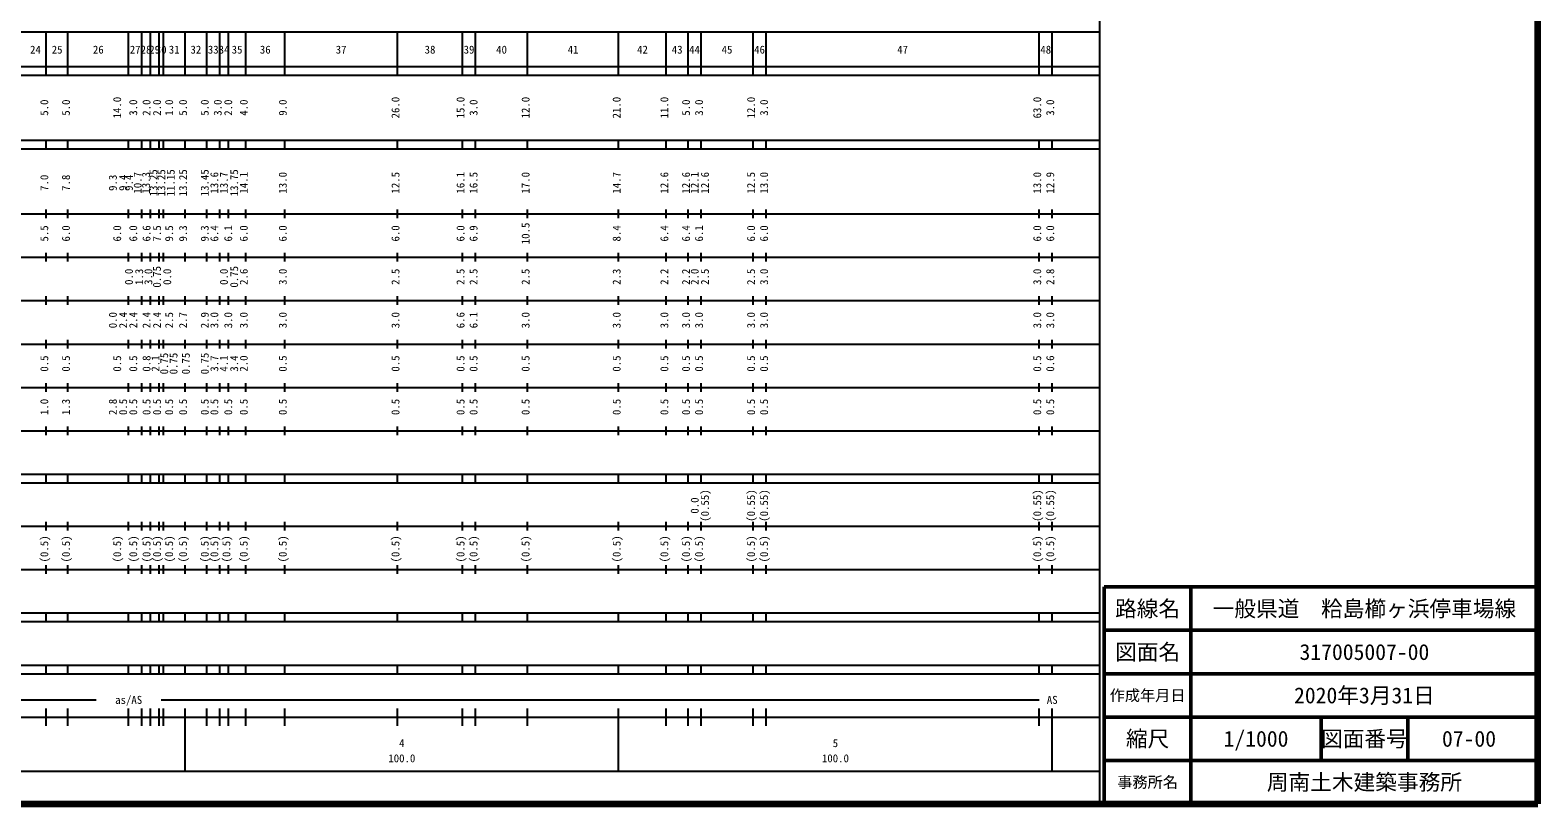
# Model space of a CAD drawing. Units: millimetres on the paper, enlarged 1000 times. Extents: x 40000 to 680000, y 20000 to 380000.
# Drawn here: x 332280 to 680000, y 20000 to 198357 of the extents above; entities that cross this region are included whole.
import ezdxf
from ezdxf.enums import TextEntityAlignment as Align

# ---------------------------------------------------------------- set-up
doc = ezdxf.new("R2010")
doc.units = ezdxf.units.MM
doc.header["$LTSCALE"] = 1000
for name, color, linetype, lineweight in [('M-TTL', 2, 'Continuous', 140), ('M-TTL-BAND', 7, 'Continuous', 25), ('M-TTL-FRAM', 2, 'Continuous', 50), ('M-TTL-LINE', 7, 'Continuous', 50)]:
    doc.layers.add(name, color=color, linetype=linetype, lineweight=lineweight)
doc.layers.add('M-TTL-TXT', color=7, linetype='Continuous')
doc.styles.add('ＭＳ ゴシック', font='')
doc.styles.get('ＭＳ ゴシック').set_extended_font_data('MS Gothic')

msp = doc.modelspace()

# ---------------------------------------------------------------- linework, layer by layer
at = {"layer": 'M-TTL'}
for p, q in [((680000, 20000), (680000, 380000)), ((40000, 20000), (680000, 20000))]:
    msp.add_line(p, q, dxfattribs=at)
at = {"layer": 'M-TTL-BAND'}
for p, q in [((579000, 20000), (579000, 370000)), ((68000, 198000), (579000, 198000)), ((336000, 188000), (336000, 198000)), ((341000, 188000), (341000, 198000)), ((355000, 188000), (355000, 198000)), ((358000, 188000), (358000, 198000)), ((360000, 188000), (360000, 198000)), ((362000, 188000), (362000, 198000)), ((363000, 188000), (363000, 198000)), ((368000, 188000), (368000, 198000)), ((373000, 188000), (373000, 198000)), ((376000, 188000), (376000, 198000)), ((378000, 188000), (378000, 198000)), ((382000, 188000), (382000, 198000)), ((391000, 188000), (391000, 198000)), ((417000, 188000), (417000, 198000)), ((432000, 188000), (432000, 198000)), ((435000, 188000), (435000, 198000)), ((447000, 188000), (447000, 198000)), ((468000, 188000), (468000, 198000)), ((479000, 188000), (479000, 198000)), ((484000, 188000), (484000, 198000)), ((487000, 188000), (487000, 198000)), ((499000, 188000), (499000, 198000)), ((502000, 188000), (502000, 198000)), ((565000, 188000), (565000, 198000)), ((568000, 188000), (568000, 198000)), ((40000, 190000), (579000, 190000)), ((40000, 188000), (579000, 188000)), ((40000, 173000), (579000, 173000)), ((40000, 171000), (579000, 171000)), ((336000, 171000), (336000, 173000)), ((341000, 171000), (341000, 173000)), ((355000, 171000), (355000, 173000)), ((358000, 171000), (358000, 173000)), ((360000, 171000), (360000, 173000)), ((362000, 171000), (362000, 173000)), ((363000, 171000), (363000, 173000)), ((368000, 171000), (368000, 173000)), ((373000, 171000), (373000, 173000)), ((376000, 171000), (376000, 173000)), ((378000, 171000), (378000, 173000)), ((382000, 171000), (382000, 173000)), ((391000, 171000), (391000, 173000)), ((417000, 171000), (417000, 173000)), ((432000, 171000), (432000, 173000)), ((435000, 171000), (435000, 173000)), ((447000, 171000), (447000, 173000)), ((468000, 171000), (468000, 173000)), ((479000, 171000), (479000, 173000)), ((484000, 171000), (484000, 173000)), ((487000, 171000), (487000, 173000)), ((499000, 171000), (499000, 173000)), ((502000, 171000), (502000, 173000)), ((565000, 171000), (565000, 173000)), ((568000, 171000), (568000, 173000)), ((336000, 155000), (336000, 157000)), ((341000, 155000), (341000, 157000)), ((355000, 155000), (355000, 157000)), ((358000, 155000), (358000, 157000)), ((360000, 155000), (360000, 157000)), ((362000, 155000), (362000, 157000)), ((363000, 155000), (363000, 157000)), ((368000, 155000), (368000, 157000)), ((373000, 155000), (373000, 157000)), ((376000, 155000), (376000, 157000)), ((378000, 155000), (378000, 157000)), ((382000, 155000), (382000, 157000)), ((391000, 155000), (391000, 157000)), ((417000, 155000), (417000, 157000)), ((432000, 155000), (432000, 157000)), ((435000, 155000), (435000, 157000)), ((447000, 155000), (447000, 157000)), ((468000, 155000), (468000, 157000)), ((479000, 155000), (479000, 157000)), ((484000, 155000), (484000, 157000)), ((487000, 155000), (487000, 157000)), ((499000, 155000), (499000, 157000)), ((502000, 155000), (502000, 157000)), ((565000, 155000), (565000, 157000)), ((568000, 155000), (568000, 157000)), ((40000, 156000), (579000, 156000)), ((336000, 145000), (336000, 147000)), ((341000, 145000), (341000, 147000)), ((355000, 145000), (355000, 147000)), ((358000, 145000), (358000, 147000)), ((360000, 145000), (360000, 147000)), ((362000, 145000), (362000, 147000)), ((363000, 145000), (363000, 147000)), ((368000, 145000), (368000, 147000)), ((373000, 145000), (373000, 147000)), ((376000, 145000), (376000, 147000)), ((378000, 145000), (378000, 147000)), ((382000, 145000), (382000, 147000)), ((391000, 145000), (391000, 147000)), ((417000, 145000), (417000, 147000)), ((432000, 145000), (432000, 147000)), ((435000, 145000), (435000, 147000)), ((447000, 145000), (447000, 147000)), ((468000, 145000), (468000, 147000)), ((479000, 145000), (479000, 147000)), ((484000, 145000), (484000, 147000)), ((487000, 145000), (487000, 147000)), ((499000, 145000), (499000, 147000)), ((502000, 145000), (502000, 147000)), ((565000, 145000), (565000, 147000)), ((568000, 145000), (568000, 147000)), ((46000, 146000), (579000, 146000)), ((52000, 136000), (579000, 136000)), ((336000, 135000), (336000, 137000)), ((341000, 135000), (341000, 137000)), ((355000, 135000), (355000, 137000)), ((358000, 135000), (358000, 137000)), ((360000, 135000), (360000, 137000)), ((362000, 135000), (362000, 137000)), ((363000, 135000), (363000, 137000)), ((368000, 135000), (368000, 137000)), ((373000, 135000), (373000, 137000)), ((376000, 135000), (376000, 137000)), ((378000, 135000), (378000, 137000)), ((382000, 135000), (382000, 137000)), ((391000, 135000), (391000, 137000)), ((417000, 135000), (417000, 137000)), ((432000, 135000), (432000, 137000)), ((435000, 135000), (435000, 137000)), ((447000, 135000), (447000, 137000)), ((468000, 135000), (468000, 137000)), ((479000, 135000), (479000, 137000)), ((484000, 135000), (484000, 137000)), ((487000, 135000), (487000, 137000)), ((499000, 135000), (499000, 137000)), ((502000, 135000), (502000, 137000)), ((565000, 135000), (565000, 137000)), ((568000, 135000), (568000, 137000)), ((46000, 126000), (579000, 126000)), ((336000, 125000), (336000, 127000)), ((341000, 125000), (341000, 127000)), ((355000, 125000), (355000, 127000)), ((358000, 125000), (358000, 127000)), ((360000, 125000), (360000, 127000)), ((362000, 125000), (362000, 127000)), ((363000, 125000), (363000, 127000)), ((368000, 125000), (368000, 127000)), ((373000, 125000), (373000, 127000)), ((376000, 125000), (376000, 127000)), ((378000, 125000), (378000, 127000)), ((382000, 125000), (382000, 127000)), ((391000, 125000), (391000, 127000)), ((417000, 125000), (417000, 127000)), ((432000, 125000), (432000, 127000)), ((435000, 125000), (435000, 127000)), ((447000, 125000), (447000, 127000)), ((468000, 125000), (468000, 127000)), ((479000, 125000), (479000, 127000)), ((484000, 125000), (484000, 127000)), ((487000, 125000), (487000, 127000)), ((499000, 125000), (499000, 127000)), ((502000, 125000), (502000, 127000)), ((565000, 125000), (565000, 127000)), ((568000, 125000), (568000, 127000)), ((52000, 116000), (579000, 116000)), ((336000, 115000), (336000, 117000)), ((341000, 115000), (341000, 117000)), ((355000, 115000), (355000, 117000)), ((358000, 115000), (358000, 117000)), ((360000, 115000), (360000, 117000)), ((362000, 115000), (362000, 117000)), ((363000, 115000), (363000, 117000)), ((368000, 115000), (368000, 117000)), ((373000, 115000), (373000, 117000)), ((376000, 115000), (376000, 117000)), ((378000, 115000), (378000, 117000)), ((382000, 115000), (382000, 117000)), ((391000, 115000), (391000, 117000)), ((417000, 115000), (417000, 117000)), ((432000, 115000), (432000, 117000)), ((435000, 115000), (435000, 117000)), ((447000, 115000), (447000, 117000)), ((468000, 115000), (468000, 117000)), ((479000, 115000), (479000, 117000)), ((484000, 115000), (484000, 117000)), ((487000, 115000), (487000, 117000)), ((499000, 115000), (499000, 117000)), ((502000, 115000), (502000, 117000)), ((565000, 115000), (565000, 117000)), ((568000, 115000), (568000, 117000)), ((46000, 106000), (579000, 106000)), ((336000, 105000), (336000, 107000)), ((341000, 105000), (341000, 107000)), ((355000, 105000), (355000, 107000)), ((358000, 105000), (358000, 107000)), ((360000, 105000), (360000, 107000)), ((362000, 105000), (362000, 107000)), ((363000, 105000), (363000, 107000)), ((368000, 105000), (368000, 107000)), ((373000, 105000), (373000, 107000)), ((376000, 105000), (376000, 107000)), ((378000, 105000), (378000, 107000)), ((382000, 105000), (382000, 107000)), ((391000, 105000), (391000, 107000)), ((417000, 105000), (417000, 107000)), ((432000, 105000), (432000, 107000)), ((435000, 105000), (435000, 107000)), ((447000, 105000), (447000, 107000)), ((468000, 105000), (468000, 107000)), ((479000, 105000), (479000, 107000)), ((484000, 105000), (484000, 107000)), ((487000, 105000), (487000, 107000)), ((499000, 105000), (499000, 107000)), ((502000, 105000), (502000, 107000)), ((565000, 105000), (565000, 107000)), ((568000, 105000), (568000, 107000)), ((40000, 96000), (579000, 96000)), ((40000, 94000), (579000, 94000)), ((336000, 94000), (336000, 96000)), ((341000, 94000), (341000, 96000)), ((355000, 94000), (355000, 96000)), ((358000, 94000), (358000, 96000)), ((360000, 94000), (360000, 96000)), ((362000, 94000), (362000, 96000)), ((363000, 94000), (363000, 96000)), ((368000, 94000), (368000, 96000)), ((373000, 94000), (373000, 96000)), ((376000, 94000), (376000, 96000)), ((378000, 94000), (378000, 96000)), ((382000, 94000), (382000, 96000)), ((391000, 94000), (391000, 96000)), ((417000, 94000), (417000, 96000)), ((432000, 94000), (432000, 96000)), ((435000, 94000), (435000, 96000)), ((447000, 94000), (447000, 96000)), ((468000, 94000), (468000, 96000)), ((479000, 94000), (479000, 96000)), ((484000, 94000), (484000, 96000)), ((487000, 94000), (487000, 96000)), ((499000, 94000), (499000, 96000)), ((502000, 94000), (502000, 96000)), ((565000, 94000), (565000, 96000)), ((568000, 94000), (568000, 96000)), ((49000, 84000), (579000, 84000)), ((336000, 83000), (336000, 85000)), ((341000, 83000), (341000, 85000)), ((355000, 83000), (355000, 85000)), ((358000, 83000), (358000, 85000)), ((360000, 83000), (360000, 85000)), ((362000, 83000), (362000, 85000)), ((363000, 83000), (363000, 85000)), ((368000, 83000), (368000, 85000)), ((373000, 83000), (373000, 85000)), ((376000, 83000), (376000, 85000)), ((378000, 83000), (378000, 85000)), ((382000, 83000), (382000, 85000)), ((391000, 83000), (391000, 85000)), ((417000, 83000), (417000, 85000)), ((432000, 83000), (432000, 85000)), ((435000, 83000), (435000, 85000)), ((447000, 83000), (447000, 85000)), ((468000, 83000), (468000, 85000)), ((479000, 83000), (479000, 85000)), ((484000, 83000), (484000, 85000)), ((487000, 83000), (487000, 85000)), ((499000, 83000), (499000, 85000)), ((502000, 83000), (502000, 85000)), ((565000, 83000), (565000, 85000)), ((568000, 83000), (568000, 85000)), ((40000, 74000), (579000, 74000)), ((336000, 73000), (336000, 75000)), ((341000, 73000), (341000, 75000)), ((355000, 73000), (355000, 75000)), ((358000, 73000), (358000, 75000)), ((360000, 73000), (360000, 75000)), ((362000, 73000), (362000, 75000)), ((363000, 73000), (363000, 75000)), ((368000, 73000), (368000, 75000)), ((373000, 73000), (373000, 75000)), ((376000, 73000), (376000, 75000)), ((378000, 73000), (378000, 75000)), ((382000, 73000), (382000, 75000)), ((391000, 73000), (391000, 75000)), ((417000, 73000), (417000, 75000)), ((432000, 73000), (432000, 75000)), ((435000, 73000), (435000, 75000)), ((447000, 73000), (447000, 75000)), ((468000, 73000), (468000, 75000)), ((479000, 73000), (479000, 75000)), ((484000, 73000), (484000, 75000)), ((487000, 73000), (487000, 75000)), ((499000, 73000), (499000, 75000)), ((502000, 73000), (502000, 75000)), ((565000, 73000), (565000, 75000)), ((568000, 73000), (568000, 75000)), ((40000, 64000), (579000, 64000)), ((336000, 62000), (336000, 64000)), ((341000, 62000), (341000, 64000)), ((355000, 62000), (355000, 64000)), ((358000, 62000), (358000, 64000)), ((360000, 62000), (360000, 64000)), ((362000, 62000), (362000, 64000)), ((363000, 62000), (363000, 64000)), ((368000, 62000), (368000, 64000)), ((373000, 62000), (373000, 64000)), ((376000, 62000), (376000, 64000)), ((378000, 62000), (378000, 64000)), ((382000, 62000), (382000, 64000)), ((391000, 62000), (391000, 64000)), ((417000, 62000), (417000, 64000)), ((432000, 62000), (432000, 64000)), ((435000, 62000), (435000, 64000)), ((447000, 62000), (447000, 64000)), ((468000, 62000), (468000, 64000)), ((479000, 62000), (479000, 64000)), ((484000, 62000), (484000, 64000)), ((487000, 62000), (487000, 64000)), ((499000, 62000), (499000, 64000)), ((502000, 62000), (502000, 64000)), ((565000, 62000), (565000, 64000)), ((568000, 62000), (568000, 64000)), ((40000, 62000), (579000, 62000)), ((40000, 52000), (579000, 52000)), ((40000, 50000), (579000, 50000)), ((336000, 50000), (336000, 52000)), ((341000, 50000), (341000, 52000)), ((355000, 50000), (355000, 52000)), ((358000, 50000), (358000, 52000)), ((360000, 50000), (360000, 52000)), ((362000, 50000), (362000, 52000)), ((363000, 50000), (363000, 52000)), ((368000, 50000), (368000, 52000)), ((373000, 50000), (373000, 52000)), ((376000, 50000), (376000, 52000)), ((378000, 50000), (378000, 52000)), ((382000, 50000), (382000, 52000)), ((391000, 50000), (391000, 52000)), ((417000, 50000), (417000, 52000)), ((432000, 50000), (432000, 52000)), ((435000, 50000), (435000, 52000)), ((447000, 50000), (447000, 52000)), ((468000, 50000), (468000, 52000)), ((479000, 50000), (479000, 52000)), ((484000, 50000), (484000, 52000)), ((487000, 50000), (487000, 52000)), ((499000, 50000), (499000, 52000)), ((502000, 50000), (502000, 52000)), ((565000, 50000), (565000, 52000)), ((568000, 50000), (568000, 52000)), ((71000, 44000), (347500, 44000)), ((336000, 38000), (336000, 42000)), ((341000, 38000), (341000, 42000)), ((355000, 38000), (355000, 42000)), ((358000, 38000), (358000, 42000)), ((360000, 38000), (360000, 42000)), ((362000, 38000), (362000, 42000)), ((362500, 44000), (565000, 44000)), ((363000, 38000), (363000, 42000)), ((368000, 27500), (368000, 42000)), ((373000, 38000), (373000, 42000)), ((376000, 38000), (376000, 42000)), ((378000, 38000), (378000, 42000)), ((382000, 38000), (382000, 42000)), ((391000, 38000), (391000, 42000)), ((417000, 38000), (417000, 42000)), ((432000, 38000), (432000, 42000)), ((435000, 38000), (435000, 42000)), ((447000, 38000), (447000, 42000)), ((468000, 27500), (468000, 42000)), ((479000, 38000), (479000, 42000)), ((484000, 38000), (484000, 42000)), ((487000, 38000), (487000, 42000)), ((499000, 38000), (499000, 42000)), ((502000, 38000), (502000, 42000)), ((565000, 38000), (565000, 42000)), ((568000, 27500), (568000, 42000)), ((40000, 40000), (579000, 40000)), ((68000, 27500), (579000, 27500))]:
    msp.add_line(p, q, dxfattribs=at)
at = {"layer": 'M-TTL-FRAM'}
for p, q in [((680000, 70000), (580000, 70000)), ((580000, 70000), (580000, 20000))]:
    msp.add_line(p, q, dxfattribs=at)
at = {"layer": 'M-TTL-LINE'}
for p, q in [((600000, 70000), (600000, 20000)), ((680000, 60000), (580000, 60000)), ((680000, 50000), (580000, 50000)), ((680000, 40000), (580000, 40000)), ((630000, 40000), (630000, 30000)), ((650000, 40000), (650000, 30000)), ((680000, 30000), (580000, 30000))]:
    msp.add_line(p, q, dxfattribs=at)

# ---------------------------------------------------------------- texts
at = {"layer": 'M-TTL-BAND', "style": 'ＭＳ ゴシック'}
for s, p in [('24', (333500, 192405)), ('25', (338500, 192405)), ('26', (348000, 192405)), ('27', (356500, 192405)), ('28', (359000, 192405)), ('29', (361000, 192405)), ('30', (362500, 192405)), ('31', (365500, 192405)), ('32', (370500, 192405)), ('33', (374500, 192405)), ('34', (377000, 192405)), ('35', (380000, 192405)), ('36', (386500, 192405)), ('37', (404000, 192405)), ('38', (424500, 192405)), ('39', (433500, 192405)), ('40', (441000, 192405)), ('41', (457500, 192405)), ('42', (473500, 192405)), ('43', (481500, 192405)), ('44', (485500, 192405)), ('45', (493000, 192405)), ('46', (500500, 192405)), ('47', (533500, 192405)), ('48', (566500, 192405)), ('as/AS', (355000, 42500)), ('AS', (568000, 42500)), ('4', (418000, 32523)), ('5', (518000, 32523)), ('100.0', (418000, 29033)), ('100.0', (518000, 29033))]:
    msp.add_text(s, height=1833, dxfattribs=at).set_placement(p, align=Align.BOTTOM_CENTER)
for s, p in [('5.0', (337000, 180500)), ('5.0', (342000, 180500)), ('14.0', (353812, 180500)), ('3.0', (357512, 180500)), ('2.0', (360580, 180500)), ('2.0', (363000, 180500)), ('1.0', (365793, 180500)), ('5.0', (369000, 180500)), ('5.0', (374000, 180500)), ('3.0', (377000, 180500)), ('2.0', (379420, 180500)), ('4.0', (383000, 180500)), ('9.0', (392000, 180500)), ('26.0', (418000, 180500)), ('15.0', (433000, 180500)), ('3.0', (436000, 180500)), ('12.0', (448000, 180500)), ('21.0', (469000, 180500)), ('11.0', (480000, 180500)), ('5.0', (485000, 180500)), ('3.0', (488000, 180500)), ('12.0', (500000, 180500)), ('3.0', (503000, 180500)), ('63.0', (566000, 180500)), ('3.0', (569000, 180500)), ('7.0', (337000, 163174)), ('7.8', (342000, 163174)), ('9.3', (352812, 163174)), ('9.4', (355182, 163174)), ('9.4', (356512, 163174)), ('10.7', (358538, 163174)), ('13.3', (360465, 163174)), ('13.25', (362168, 163174)), ('13.25', (364000, 163174)), ('11.15', (366163, 163174)), ('13.25', (369000, 163174)), ('13.45', (374000, 163174)), ('13.6', (376216, 163174)), ('13.7', (378420, 163174)), ('13.75', (380790, 163174)), ('14.1', (383000, 163174)), ('13.0', (392000, 163174)), ('12.5', (418000, 163174)), ('16.1', (433000, 163174)), ('16.5', (436000, 163174)), ('17.0', (448000, 163174)), ('14.7', (469000, 163174)), ('12.6', (480000, 163174)), ('12.6', (485000, 163174)), ('12.1', (487000, 163174)), ('12.6', (489370, 163174)), ('12.5', (500000, 163174)), ('13.0', (503000, 163174)), ('13.0', (566000, 163174)), ('12.9', (569000, 163174)), ('5.5', (337000, 151500)), ('6.0', (342000, 151500)), ('6.0', (353812, 151500)), ('6.0', (357512, 151500)), ('6.6', (360580, 151500)), ('7.5', (363000, 151500)), ('9.5', (365793, 151500)), ('9.3', (369000, 151500)), ('9.3', (374000, 151500)), ('6.4', (376216, 151500)), ('6.1', (379420, 151500)), ('6.0', (383000, 151500)), ('6.0', (392000, 151500)), ('6.0', (418000, 151500)), ('6.0', (433000, 151500)), ('6.9', (436000, 151500)), ('10.5', (448000, 151500)), ('8.4', (469000, 151500)), ('6.4', (480000, 151500)), ('6.4', (485000, 151500)), ('6.1', (488000, 151500)), ('6.0', (500000, 151500)), ('6.0', (503000, 151500)), ('6.0', (566000, 151500)), ('6.0', (569000, 151500)), ('0.0', (356512, 141500)), ('1.3', (358882, 141500)), ('3.0', (361000, 141500)), ('0.75', (362980, 141500)), ('0.0', (365350, 141500)), ('0.0', (378420, 141500)), ('0.75', (380790, 141500)), ('2.6', (383000, 141500)), ('3.0', (392000, 141500)), ('2.5', (418000, 141500)), ('2.5', (433000, 141500)), ('2.5', (436000, 141500)), ('2.5', (448000, 141500)), ('2.3', (469000, 141500)), ('2.2', (480000, 141500)), ('2.2', (485000, 141500)), ('2.0', (487000, 141500)), ('2.5', (489370, 141500)), ('2.5', (500000, 141500)), ('3.0', (503000, 141500)), ('3.0', (566000, 141500)), ('2.8', (569000, 141500)), ('0.0', (352812, 131500)), ('2.4', (355182, 131500)), ('2.4', (357512, 131500)), ('2.4', (360580, 131500)), ('2.4', (363000, 131500)), ('2.5', (365793, 131500)), ('2.7', (369000, 131500)), ('2.9', (374000, 131500)), ('3.0', (376216, 131500)), ('3.0', (379420, 131500)), ('3.0', (383000, 131500)), ('3.0', (392000, 131500)), ('3.0', (418000, 131500)), ('6.6', (433000, 131500)), ('6.1', (436000, 131500)), ('3.0', (448000, 131500)), ('3.0', (469000, 131500)), ('3.0', (480000, 131500)), ('3.0', (485000, 131500)), ('3.0', (488000, 131500)), ('3.0', (500000, 131500)), ('3.0', (503000, 131500)), ('3.0', (566000, 131500)), ('3.0', (569000, 131500)), ('0.5', (337000, 121500)), ('0.5', (342000, 121500)), ('0.5', (353812, 121500)), ('0.5', (357512, 121500)), ('0.8', (360580, 121500)), ('2.1', (362645, 121500)), ('0.75', (364645, 121500)), ('0.75', (366808, 121500)), ('0.75', (369645, 121500)), ('0.75', (374000, 121500)), ('3.7', (376216, 121500)), ('4.1', (378420, 121500)), ('3.4', (380790, 121500)), ('2.0', (383000, 121500)), ('0.5', (392000, 121500)), ('0.5', (418000, 121500)), ('0.5', (433000, 121500)), ('0.5', (436000, 121500)), ('0.5', (448000, 121500)), ('0.5', (469000, 121500)), ('0.5', (480000, 121500)), ('0.5', (485000, 121500)), ('0.5', (488000, 121500)), ('0.5', (500000, 121500)), ('0.5', (503000, 121500)), ('0.5', (566000, 121500)), ('0.6', (569000, 121500)), ('1.0', (337000, 111500)), ('1.3', (342000, 111500)), ('2.8', (352812, 111500)), ('0.5', (355182, 111500)), ('0.5', (357512, 111500)), ('0.5', (360580, 111500)), ('0.5', (363000, 111500)), ('0.5', (365793, 111500)), ('0.5', (369000, 111500)), ('0.5', (374000, 111500)), ('0.5', (376216, 111500)), ('0.5', (379420, 111500)), ('0.5', (383000, 111500)), ('0.5', (392000, 111500)), ('0.5', (418000, 111500)), ('0.5', (433000, 111500)), ('0.5', (436000, 111500)), ('0.5', (448000, 111500)), ('0.5', (469000, 111500)), ('0.5', (480000, 111500)), ('0.5', (485000, 111500)), ('0.5', (488000, 111500)), ('0.5', (500000, 111500)), ('0.5', (503000, 111500)), ('0.5', (566000, 111500)), ('0.5', (569000, 111500)), ('0.0', (487000, 88764)), ('(0.55)', (489370, 88764)), ('(0.55)', (500000, 88764)), ('(0.55)', (503000, 88764)), ('(0.55)', (566000, 88764)), ('(0.55)', (569000, 88764)), ('(0.5)', (337000, 78764)), ('(0.5)', (342000, 78764)), ('(0.5)', (353812, 78764)), ('(0.5)', (357512, 78764)), ('(0.5)', (360580, 78764)), ('(0.5)', (363000, 78764)), ('(0.5)', (365793, 78764)), ('(0.5)', (369000, 78764)), ('(0.5)', (374000, 78764)), ('(0.5)', (376216, 78764)), ('(0.5)', (379000, 78764)), ('(0.5)', (383000, 78764)), ('(0.5)', (392000, 78764)), ('(0.5)', (418000, 78764)), ('(0.5)', (433000, 78764)), ('(0.5)', (436000, 78764)), ('(0.5)', (448000, 78764)), ('(0.5)', (469000, 78764)), ('(0.5)', (480000, 78764)), ('(0.5)', (485000, 78764)), ('(0.5)', (488000, 78764)), ('(0.5)', (500000, 78764)), ('(0.5)', (503000, 78764)), ('(0.5)', (566000, 78764)), ('(0.5)', (569000, 78764))]:
    msp.add_text(s, height=1833, rotation=90, dxfattribs=at).set_placement(p, align=Align.BOTTOM_CENTER)
at = {"layer": 'M-TTL-TXT', "style": 'ＭＳ ゴシック'}
for s, height, p in [('路線名', 3666, (590000, 65000)), ('路線名', 3666, (590000, 65000)), ('一般県道\u3000粭島櫛ヶ浜停車場線', 3666, (640000, 65000)), ('図面名', 3666, (590000, 55000)), ('図面名', 3666, (590000, 55000)), ('317005007-00', 3666, (640000, 55000)), ('作成年月日', 2566, (590000, 45000)), ('作成年月日', 2566, (590000, 45000)), ('2020年3月31日', 3666, (640000, 45000)), ('縮尺', 3666, (590000, 35000)), ('縮尺', 3666, (590000, 35000)), ('1/1000', 3666, (615000, 35000)), ('図面番号', 3666, (640000, 35000)), ('図面番号', 3666, (640000, 35000)), ('07-00', 3666, (664125, 35000)), ('事務所名', 2566, (590000, 25000)), ('事務所名', 2566, (590000, 25000)), ('周南土木建築事務所', 3666, (640000, 25000))]:
    msp.add_text(s, height=height, dxfattribs=at).set_placement(p, align=Align.MIDDLE_CENTER)

doc.saveas('drawing.dxf')
